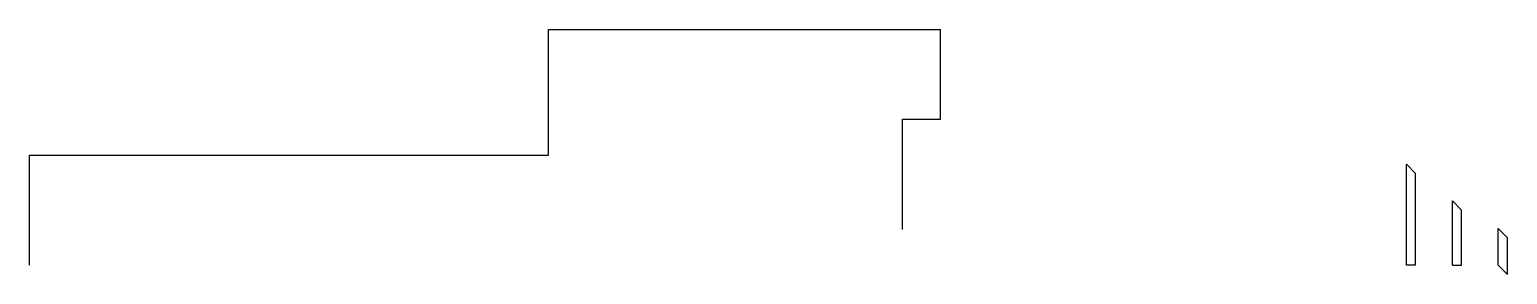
# Model space of a CAD drawing. Header units: millimetres. Extents: x 0 to 32200, y -200 to 5131.
import ezdxf

# ---------------------------------------------------------------- set-up
doc = ezdxf.new("R2010")
doc.units = ezdxf.units.MM
doc.layers.get('0').update_dxf_attribs({"lineweight": 25})
doc.layers.add('calque 1', color=1, linetype='Continuous', lineweight=25)

# ---------------------------------------------------------------- blocks, each defined once
blk = doc.blocks.new('Long')
at = {"layer": 'calque 1'}
for p, q in [((-200, 0), (-200, 2200)), ((-200, 2200), (0, 2000)), ((0, 0), (0, 2000)), ((0, 0), (-200, 0))]:
    blk.add_line(p, q, dxfattribs=at)
blk = doc.blocks.new('Moyen')
at = {"layer": 'calque 1'}
for p, q in [((-200, 0), (-200, 1400)), ((-200, 1400), (0, 1200)), ((0, 0), (0, 1200)), ((-200, 0), (0, 0))]:
    blk.add_line(p, q, dxfattribs=at)
blk = doc.blocks.new('Petit')
at = {"layer": 'calque 1'}
for p, q in [((-200, 200), (-200, 1000)), ((-200, 1000), (0, 800)), ((0, 0), (0, 800)), ((-200, 200), (0, 0))]:
    blk.add_line(p, q, dxfattribs=at)

msp = doc.modelspace()

# ---------------------------------------------------------------- linework, layer by layer
for p, q in [((11310, 2401), (11310, 5131)), ((11310, 5131), (19850, 5131)), ((19850, 3181), (19850, 5131)), ((19020, 3181), (19850, 3181)), ((19020, 781), (19020, 3181)), ((0, 0), (0, 2400)), ((0, 2400), (11310, 2400)), ((11310, 2400), (11310, 2401))]:
    msp.add_line(p, q)

# ---------------------------------------------------------------- block references
at = {"layer": 'calque 1'}
for name, p in [('Long', (30200, 0)), ('Moyen', (31200, 0)), ('Petit', (32200, -200))]:
    msp.add_blockref(name, p, dxfattribs=at)

doc.saveas('drawing.dxf')
